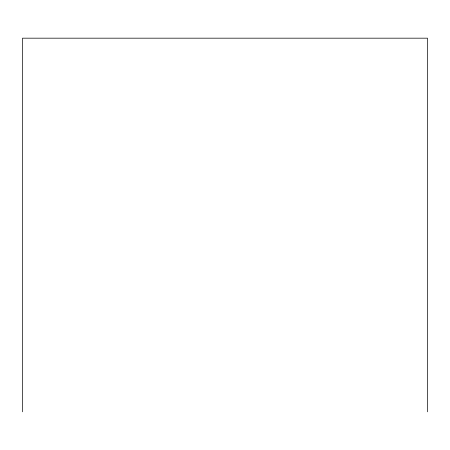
<?xml version="1.0" encoding="UTF-8"?>
<svg xmlns="http://www.w3.org/2000/svg" width="450" height="450" viewBox="0 0 450 450"><rect width="100%" height="100%" fill="white"/><g stroke="black" fill="none" stroke-linecap="round" stroke-linejoin="round"><path stroke-width="0.67" d="M427.5 411.823L427.5 38.177L22.5 38.177L22.5 411.823"/></g></svg>
